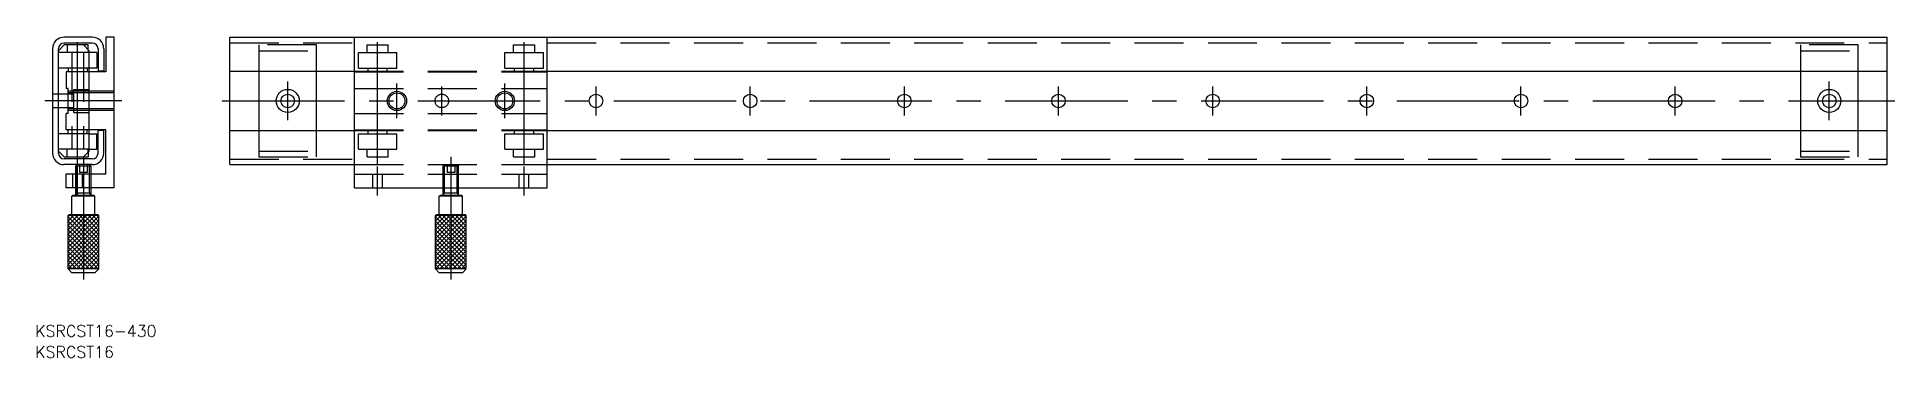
# Model space of a CAD drawing. Extents: x -50 to 432, y -67 to 17.
import ezdxf

# ---------------------------------------------------------------- set-up
doc = ezdxf.new("R2010")
doc.units = 0
doc.linetypes.add('CENTER', pattern=[50.8, 31.75, -6.35, 6.35, -6.35])
doc.linetypes.add('DASHED', pattern=[19.05, 12.7, -6.35])
doc.layers.get('0').update_dxf_attribs({"linetype": 'CONTINUOUS'})
doc.layers.add('CENTER', color=1, linetype='CONTINUOUS')
doc.styles.get("Standard").update_dxf_attribs({"font": 'txt.shx', "height": 3, "bigfont": 'bigfont.shx'})

msp = doc.modelspace()

# ---------------------------------------------------------------- linework, layer by layer
at = {"color": 7, "linetype": 'CONTINUOUS'}
for p, q in [((-43, 14.5), (-44.5, 13)), ((-35.7, 16.5), (-43, 16.5)), ((-35.7, 15), (-43, 15)), ((-36.75, 14.5), (-43, 14.5)), ((-38, 14.5), (-36.5, 13)), ((-36.75, 13.25), (-36.75, 14.5)), ((-32.2, 16.5), (-32.2, 7.5)), ((-30, 16.5), (-32.2, 16.5)), ((-30, -22.5), (-30, 16.5)), ((0, 16.5), (430, 16.5)), ((0, -16.5), (0, 16.5)), ((32.34, -22.5), (32.34, 16.5)), ((82.34, -22.5), (82.34, 16.5)), ((430, -16.5), (430, 16.5)), ((-46, 13.5), (-46, -13.5)), ((-44.5, -13.5), (-44.5, 13.5)), ((-36.5, -13), (-36.5, 13)), ((-34.5, 12.5), (-36.5, 12.5)), ((-34.5, 12.5), (-34.5, 8.5)), ((-34.2, 13.5), (-34.2, 7.7)), ((-32.7, 13.5), (-32.7, 7.7)), ((-34.5, 8.5), (-36.5, 8.5)), ((-32.2, 7.5), (-36.5, 7.5)), ((-32.7, 7.7), (-34.2, 7.7)), ((0, 7.7), (32.34, 7.7)), ((7.5, 7.7), (7.5, -7.7)), ((22.5, -7.7), (22.5, 7.7)), ((82.34, 7.7), (430, 7.7)), ((407.5, 7.7), (407.5, -7.7)), ((422.5, -7.7), (422.5, 7.7)), ((-32.2, -7.5), (-36.5, -7.5)), ((-36.5, -8.5), (-34.5, -8.5)), ((-34.5, -12.5), (-34.5, -8.5)), ((-32.7, -7.7), (-34.2, -7.7)), ((-34.2, -13.5), (-34.2, -7.7)), ((-32.7, -13.5), (-32.7, -7.7)), ((-32.2, -19), (-32.2, -7.5)), ((0, -7.7), (32.34, -7.7)), ((82.34, -7.7), (430, -7.7)), ((-44.5, -13), (-43, -14.5)), ((-38, -14.5), (-36.5, -13)), ((-36.75, -13.25), (-36.75, -14.5)), ((-36.5, -12.5), (-34.5, -12.5)), ((-43, -14.5), (-36.75, -14.5)), ((-35.7, -15), (-43, -15)), ((-35.7, -16.5), (-43, -16.5)), ((-32.2, -19), (-42.55, -19)), ((-42.55, -19), (-42.55, -22.5)), ((-40, -16.88), (-39.62, -16.5)), ((-36, -16.88), (-40, -16.88)), ((-40, -19), (-40, -16.88)), ((-36.38, -16.5), (-36, -16.88)), ((-36, -19), (-36, -16.88)), ((0, -16.5), (32.34, -16.5)), ((82.34, -16.5), (430, -16.5)), ((-30.05, -22.5), (-42.55, -22.5)), ((-40, -24.5), (-40, -22.5)), ((-40, -23.85), (-36, -23.85)), ((-36, -24.5), (-36, -22.5)), ((32.34, -22.5), (82.34, -22.5)), ((55.34, -24.5), (55.34, -22.5)), ((55.34, -23.85), (59.34, -23.85)), ((59.34, -24.5), (59.34, -22.5)), ((-41, -24.7), (-40.8, -24.5)), ((-35, -24.7), (-41, -24.7)), ((-41, -29.5), (-41, -24.7)), ((-35.2, -24.5), (-40.8, -24.5)), ((-35, -24.7), (-35.2, -24.5)), ((-35, -29.5), (-35, -24.7)), ((54.34, -24.7), (54.54, -24.5)), ((60.34, -24.7), (54.34, -24.7)), ((54.34, -29.5), (54.34, -24.7)), ((60.14, -24.5), (54.54, -24.5)), ((60.34, -24.7), (60.14, -24.5)), ((60.34, -29.5), (60.34, -24.7)), ((-42, -29.7), (-41.8, -29.5)), ((-34, -29.7), (-42, -29.7)), ((-42, -43.5), (-42, -29.7)), ((-42, -36.76), (-34.94, -29.7)), ((-42, -35.64), (-36.06, -29.7)), ((-42, -34.52), (-37.18, -29.7)), ((-42, -33.4), (-38.3, -29.7)), ((-42, -32.27), (-39.43, -29.7)), ((-42, -31.15), (-40.55, -29.7)), ((-42, -30.03), (-41.67, -29.7)), ((-42, -37.89), (-34, -29.89)), ((-42, -30.03), (-34, -38.03)), ((-42, -39.01), (-34, -31.01)), ((-42, -31.15), (-34, -39.15)), ((-42, -40.13), (-34, -32.13)), ((-42, -32.27), (-34, -40.27)), ((-42, -41.25), (-34, -33.25)), ((-42, -33.4), (-34, -41.4)), ((-34.2, -29.5), (-41.8, -29.5)), ((-41.21, -29.7), (-34, -36.91)), ((-40.09, -29.7), (-34, -35.78)), ((-38.96, -29.7), (-34, -34.66)), ((-37.84, -29.7), (-34, -33.54)), ((-36.72, -29.7), (-34, -32.42)), ((-35.6, -29.7), (-34, -31.29)), ((-34.47, -29.7), (-34, -30.17)), ((-34, -29.7), (-34.2, -29.5)), ((-34, -43.5), (-34, -29.7)), ((53.34, -29.7), (53.54, -29.5)), ((53.34, -43.5), (53.34, -29.7)), ((61.34, -29.7), (53.34, -29.7)), ((53.34, -36.76), (60.4, -29.7)), ((53.34, -35.64), (59.28, -29.7)), ((53.34, -34.52), (58.16, -29.7)), ((53.34, -33.4), (57.03, -29.7)), ((53.34, -32.27), (55.91, -29.7)), ((53.34, -31.15), (54.79, -29.7)), ((53.34, -30.03), (53.67, -29.7)), ((53.34, -37.89), (61.34, -29.89)), ((53.34, -30.03), (61.34, -38.03)), ((53.34, -39.01), (61.34, -31.01)), ((53.34, -31.15), (61.34, -39.15)), ((53.34, -40.13), (61.34, -32.13)), ((53.34, -32.27), (61.34, -40.27)), ((53.34, -41.25), (61.34, -33.25)), ((53.34, -33.4), (61.34, -41.4)), ((61.14, -29.5), (53.54, -29.5)), ((54.13, -29.7), (61.34, -36.91)), ((55.25, -29.7), (61.34, -35.78)), ((56.38, -29.7), (61.34, -34.66)), ((57.5, -29.7), (61.34, -33.54)), ((58.62, -29.7), (61.34, -32.42)), ((59.74, -29.7), (61.34, -31.29)), ((60.87, -29.7), (61.34, -30.17)), ((61.34, -29.7), (61.14, -29.5)), ((61.34, -43.5), (61.34, -29.7)), ((-42, -42.38), (-34, -34.38)), ((-42, -34.52), (-34, -42.52)), ((-42, -43.5), (-34, -35.5)), ((-42, -35.64), (-34.14, -43.5)), ((-42, -36.76), (-35.27, -43.5)), ((-42, -37.89), (-36.39, -43.5)), ((-40.88, -43.5), (-34, -36.62)), ((-39.76, -43.5), (-34, -37.75)), ((53.34, -42.38), (61.34, -34.38)), ((53.34, -34.52), (61.34, -42.52)), ((53.34, -43.5), (61.34, -35.5)), ((53.34, -35.64), (61.2, -43.5)), ((53.34, -36.76), (60.07, -43.5)), ((53.34, -37.89), (58.95, -43.5)), ((54.46, -43.5), (61.34, -36.62)), ((55.58, -43.5), (61.34, -37.75)), ((-42, -39.01), (-37.51, -43.5)), ((-42, -40.13), (-38.63, -43.5)), ((-42, -41.25), (-39.76, -43.5)), ((-42, -42.38), (-40.88, -43.5)), ((-38.63, -43.5), (-34, -38.87)), ((-37.51, -43.5), (-34, -39.99)), ((-36.39, -43.5), (-34, -41.11)), ((-35.27, -43.5), (-34, -42.24)), ((-34.14, -43.5), (-34, -43.36)), ((53.34, -39.01), (57.83, -43.5)), ((53.34, -40.13), (56.7, -43.5)), ((53.34, -41.25), (55.58, -43.5)), ((53.34, -42.38), (54.46, -43.5)), ((56.7, -43.5), (61.34, -38.87)), ((57.83, -43.5), (61.34, -39.99)), ((58.95, -43.5), (61.34, -41.11)), ((60.07, -43.5), (61.34, -42.24)), ((61.2, -43.5), (61.34, -43.36)), ((-34, -43.5), (-42, -43.5)), ((-41, -44.5), (-42, -43.5)), ((-35, -44.5), (-41, -44.5)), ((-35, -44.5), (-34, -43.5)), ((61.34, -43.5), (53.34, -43.5)), ((54.34, -44.5), (53.34, -43.5)), ((60.34, -44.5), (54.34, -44.5)), ((60.34, -44.5), (61.34, -43.5))]:
    msp.add_line(p, q, dxfattribs=at)
at = {"color": 3, "linetype": 'DASHED'}
for p, q in [((-42.25, 14.5), (-42.25, 12.5)), ((0, 15.05), (32.34, 15.05)), ((22.5, 14.5), (7.5, 14.5)), ((7.5, 14.5), (7.5, 7.7)), ((22.5, 7.7), (22.5, 14.5)), ((35.59, 14.5), (41.09, 14.5)), ((35.59, 12.5), (35.59, 14.5)), ((41.09, 12.5), (41.09, 14.5)), ((73.59, 14.5), (79.09, 14.5)), ((73.59, 12.5), (73.59, 14.5)), ((79.09, 12.5), (79.09, 14.5)), ((82.34, 15.05), (430, 15.05)), ((422.5, 14.5), (407.5, 14.5)), ((407.5, 14.5), (407.5, 7.7)), ((422.5, 7.7), (422.5, 14.5)), ((-36.5, 12.5), (-44.5, 12.5)), ((-41, 12.5), (-41, -12.5)), ((-38, 12.5), (-38, -12.5)), ((-36.75, 13.25), (-36.75, 12.5)), ((7.5, 13), (22.5, 13)), ((33.34, 12.5), (43.34, 12.5)), ((33.34, 8.5), (33.34, 12.5)), ((43.34, 8.5), (43.34, 12.5)), ((71.34, 12.5), (81.34, 12.5)), ((71.34, 8.5), (71.34, 12.5)), ((81.34, 8.5), (81.34, 12.5)), ((407.5, 13), (422.5, 13)), ((-36.5, 8.5), (-44.5, 8.5)), ((-36.5, 7.5), (-42.5, 7.5)), ((-42.5, 7.5), (-42.5, 3.25)), ((-42, 8.5), (-42, 7.5)), ((-37, 8.5), (-37, 7.5)), ((32.34, 7.7), (82.34, 7.7)), ((32.34, 7.5), (82.34, 7.5)), ((33.34, 8.5), (43.34, 8.5)), ((35.84, 7.5), (35.84, 8.5)), ((40.84, 7.5), (40.84, 8.5)), ((71.34, 8.5), (81.34, 8.5)), ((73.84, 7.5), (73.84, 8.5)), ((78.84, 7.5), (78.84, 8.5)), ((-40.5, 1.75), (-46, 1.75)), ((-42, 3.25), (-42.5, 3.25)), ((-42, -3.25), (-42, 3.25)), ((-30, 2.5), (-42, 2.5)), ((-30, 2.07), (-42, 2.07)), ((-40.5, 3), (-36.5, 3)), ((-40.5, -3), (-40.5, 3)), ((32.34, 3.25), (82.34, 3.25)), ((-40.5, -1.75), (-46, -1.75)), ((-42, -3.25), (-42.5, -3.25)), ((-42.5, -7.5), (-42.5, -3.25)), ((-30, -2.07), (-42, -2.07)), ((-30, -2.5), (-42, -2.5)), ((-40.5, -3), (-36.5, -3)), ((32.34, -3.25), (82.34, -3.25)), ((-36.5, -8.5), (-44.5, -8.5)), ((-36.5, -7.5), (-42.5, -7.5)), ((-42, -8.5), (-42, -7.5)), ((-37, -8.5), (-37, -7.5)), ((7.5, -7.7), (7.5, -14.5)), ((22.5, -14.5), (22.5, -7.7)), ((32.34, -7.5), (82.34, -7.5)), ((32.34, -7.7), (82.34, -7.7)), ((33.34, -8.5), (43.34, -8.5)), ((33.34, -12.5), (33.34, -8.5)), ((35.84, -8.5), (35.84, -7.5)), ((40.84, -8.5), (40.84, -7.5)), ((43.34, -12.5), (43.34, -8.5)), ((71.34, -8.5), (81.34, -8.5)), ((71.34, -12.5), (71.34, -8.5)), ((73.84, -8.5), (73.84, -7.5)), ((78.84, -8.5), (78.84, -7.5)), ((81.34, -12.5), (81.34, -8.5)), ((407.5, -7.7), (407.5, -14.5)), ((422.5, -14.5), (422.5, -7.7)), ((-36.5, -12.5), (-44.5, -12.5)), ((-42.25, -14.5), (-42.25, -12.5)), ((-36.75, -13.25), (-36.75, -12.5)), ((7.5, -13), (22.5, -13)), ((33.34, -12.5), (43.34, -12.5)), ((35.59, -14.5), (35.59, -12.5)), ((41.09, -14.5), (41.09, -12.5)), ((71.34, -12.5), (81.34, -12.5)), ((73.59, -14.5), (73.59, -12.5)), ((79.09, -14.5), (79.09, -12.5)), ((407.5, -13), (422.5, -13)), ((-40.8, -19), (-40.8, -22.5)), ((-40, -22.5), (-40, -19)), ((-39.62, -22.5), (-39.62, -19)), ((-39, -16.5), (-39, -18.5)), ((-37, -18.5), (-39, -18.5)), ((-38.3, -19), (-38.3, -22.5)), ((-37, -16.5), (-37, -18.5)), ((-36.38, -22.5), (-36.38, -19)), ((-36, -22.5), (-36, -19)), ((0, -15.05), (32.34, -15.05)), ((7.5, -14.5), (22.5, -14.5)), ((32.34, -16.5), (82.34, -16.5)), ((32.34, -19), (82.34, -19)), ((35.59, -14.5), (41.09, -14.5)), ((37.09, -22.5), (37.09, -19)), ((39.59, -22.5), (39.59, -19)), ((55.34, -16.88), (55.72, -16.5)), ((55.34, -22.5), (55.34, -16.88)), ((59.34, -16.88), (55.34, -16.88)), ((55.72, -22.5), (55.72, -16.5)), ((56.34, -16.5), (56.34, -18.5)), ((58.34, -18.5), (56.34, -18.5)), ((58.34, -16.5), (58.34, -18.5)), ((58.96, -22.5), (58.96, -16.5)), ((58.96, -16.5), (59.34, -16.88)), ((59.34, -22.5), (59.34, -16.88)), ((73.59, -14.5), (79.09, -14.5)), ((75.09, -22.5), (75.09, -19)), ((77.59, -22.5), (77.59, -19)), ((82.34, -15.05), (430, -15.05)), ((407.5, -14.5), (422.5, -14.5))]:
    msp.add_line(p, q, dxfattribs=at)
at = {"color": 3, "linetype": 'CONTINUOUS'}
for p, q in [((-39.62, -19), (-39.62, -16.5)), ((-36.38, -19), (-36.38, -16.5)), ((-40, -24.5), (-39.62, -23.84)), ((-39.62, -23.84), (-39.62, -22.5)), ((-36.38, -23.85), (-36.38, -22.5)), ((-36, -24.5), (-36.38, -23.85)), ((55.34, -24.5), (55.72, -23.84)), ((55.72, -23.84), (55.72, -22.5)), ((58.96, -23.85), (58.96, -22.5)), ((59.34, -24.5), (58.96, -23.85))]:
    msp.add_line(p, q, dxfattribs=at)
at = {"color": 7, "linetype": 'CONTINUOUS'}
for centre, radius in [((15, 0), 3), ((15, 0), 1.75), ((43.34, 0), 2.07), ((71.34, 0), 2.07), ((95, 0), 1.75), ((135, 0), 1.75), ((175, 0), 1.75), ((215, 0), 1.75), ((255, 0), 1.75), ((295, 0), 1.75), ((335, 0), 1.75), ((375, 0), 1.75), ((415, 0), 3), ((415, 0), 1.75)]:
    msp.add_circle(centre, radius, dxfattribs=at)
at = {"color": 3, "linetype": 'CONTINUOUS'}
for centre in [(43.34, 0), (71.34, 0)]:
    msp.add_circle(centre, 2.5, dxfattribs=at)
at = {"color": 3, "linetype": 'DASHED'}
msp.add_circle((55, 0), 1.75, dxfattribs=at)
at = {"color": 7, "linetype": 'CONTINUOUS'}
for centre, radius, start, end in [((-43, 13.5), 3, 90, 180), ((-43, 13.5), 1.5, 90, 180), ((-35.7, 13.5), 3, 0, 90), ((-35.7, 13.5), 1.5, 0, 90), ((-43, -13.5), 3, 180, 270), ((-43, -13.5), 1.5, 180, 270), ((-35.7, -13.5), 3, 270, 0), ((-35.7, -13.5), 1.5, 270, 0)]:
    msp.add_arc(centre, radius, start, end, dxfattribs=at)
at = {"layer": 'CENTER', "color": 1, "linetype": 'CENTER'}
for p, q in [((-39.5, -16.5), (-39.5, 16.5)), ((38.34, -16.5), (38.34, 16.5)), ((76.34, -16.5), (76.34, 16.5)), ((15, -5), (15, 5)), ((415, -5), (415, 5)), ((-28, 0), (-48, 0)), ((-2, 0), (432, 0)), ((43.34, -4.5), (43.34, 4.5)), ((55, -3.75), (55, 3.75)), ((71.34, -4.5), (71.34, 4.5)), ((95, -3.75), (95, 3.75)), ((135, -3.75), (135, 3.75)), ((175, -3.75), (175, 3.75)), ((215, -3.75), (215, 3.75)), ((255, -3.75), (255, 3.75)), ((295, -3.75), (295, 3.75)), ((335, -3.75), (335, 3.75)), ((375, -3.75), (375, 3.75)), ((-39.55, -24.5), (-39.55, -17)), ((-38, -14.5), (-38, -46.5)), ((38.34, -24.5), (38.34, -17)), ((57.34, -14.5), (57.34, -46.5)), ((76.34, -24.5), (76.34, -17))]:
    msp.add_line(p, q, dxfattribs=at)

# ---------------------------------------------------------------- texts
at = {"color": 7, "linetype": 'CONTINUOUS'}
for s, p in [('KSRCST16-430', (-50.52, -61.12)), ('KSRCST16', (-50.52, -66.53))]:
    msp.add_text(s, height=3, dxfattribs=at).set_placement(p)

doc.saveas('drawing.dxf')
